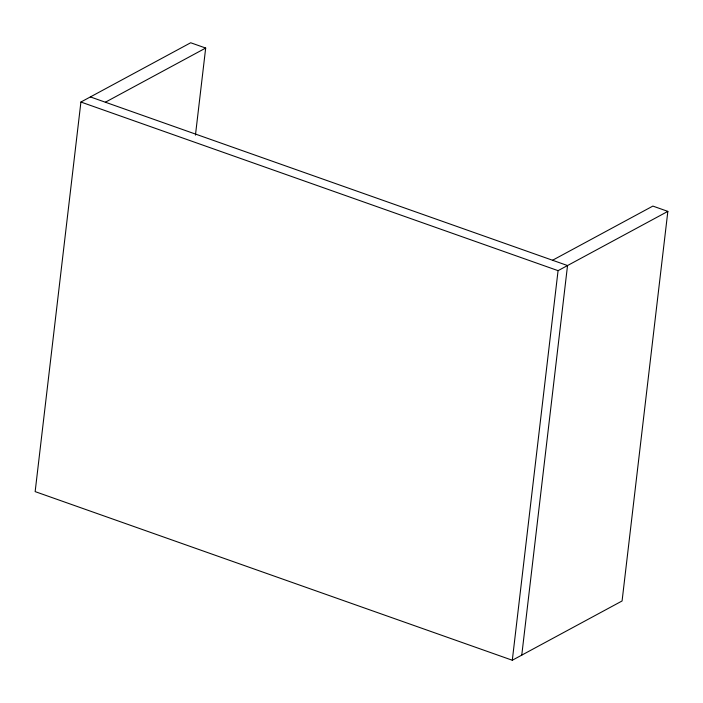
<?xml version="1.0" encoding="UTF-8"?>
<svg xmlns="http://www.w3.org/2000/svg" width="703" height="703" viewBox="0 0 703 703"><rect width="100%" height="100%" fill="white"/><g stroke="black" fill="none" stroke-linecap="round" stroke-linejoin="round"><path stroke-width="1.05" d="M195.452 135.108L205.68 48.05L190.698 42.76L80.915 102.032L35.15 491.617L512.302 660.24L622.085 600.968L667.85 211.383L652.867 206.084L552.549 260.251M512.302 660.24L558.068 270.655L667.85 211.383M521.767 655.134L567.532 265.549L90.379 96.926M105.362 102.216L205.68 48.05M80.915 102.032L558.068 270.655"/></g></svg>
